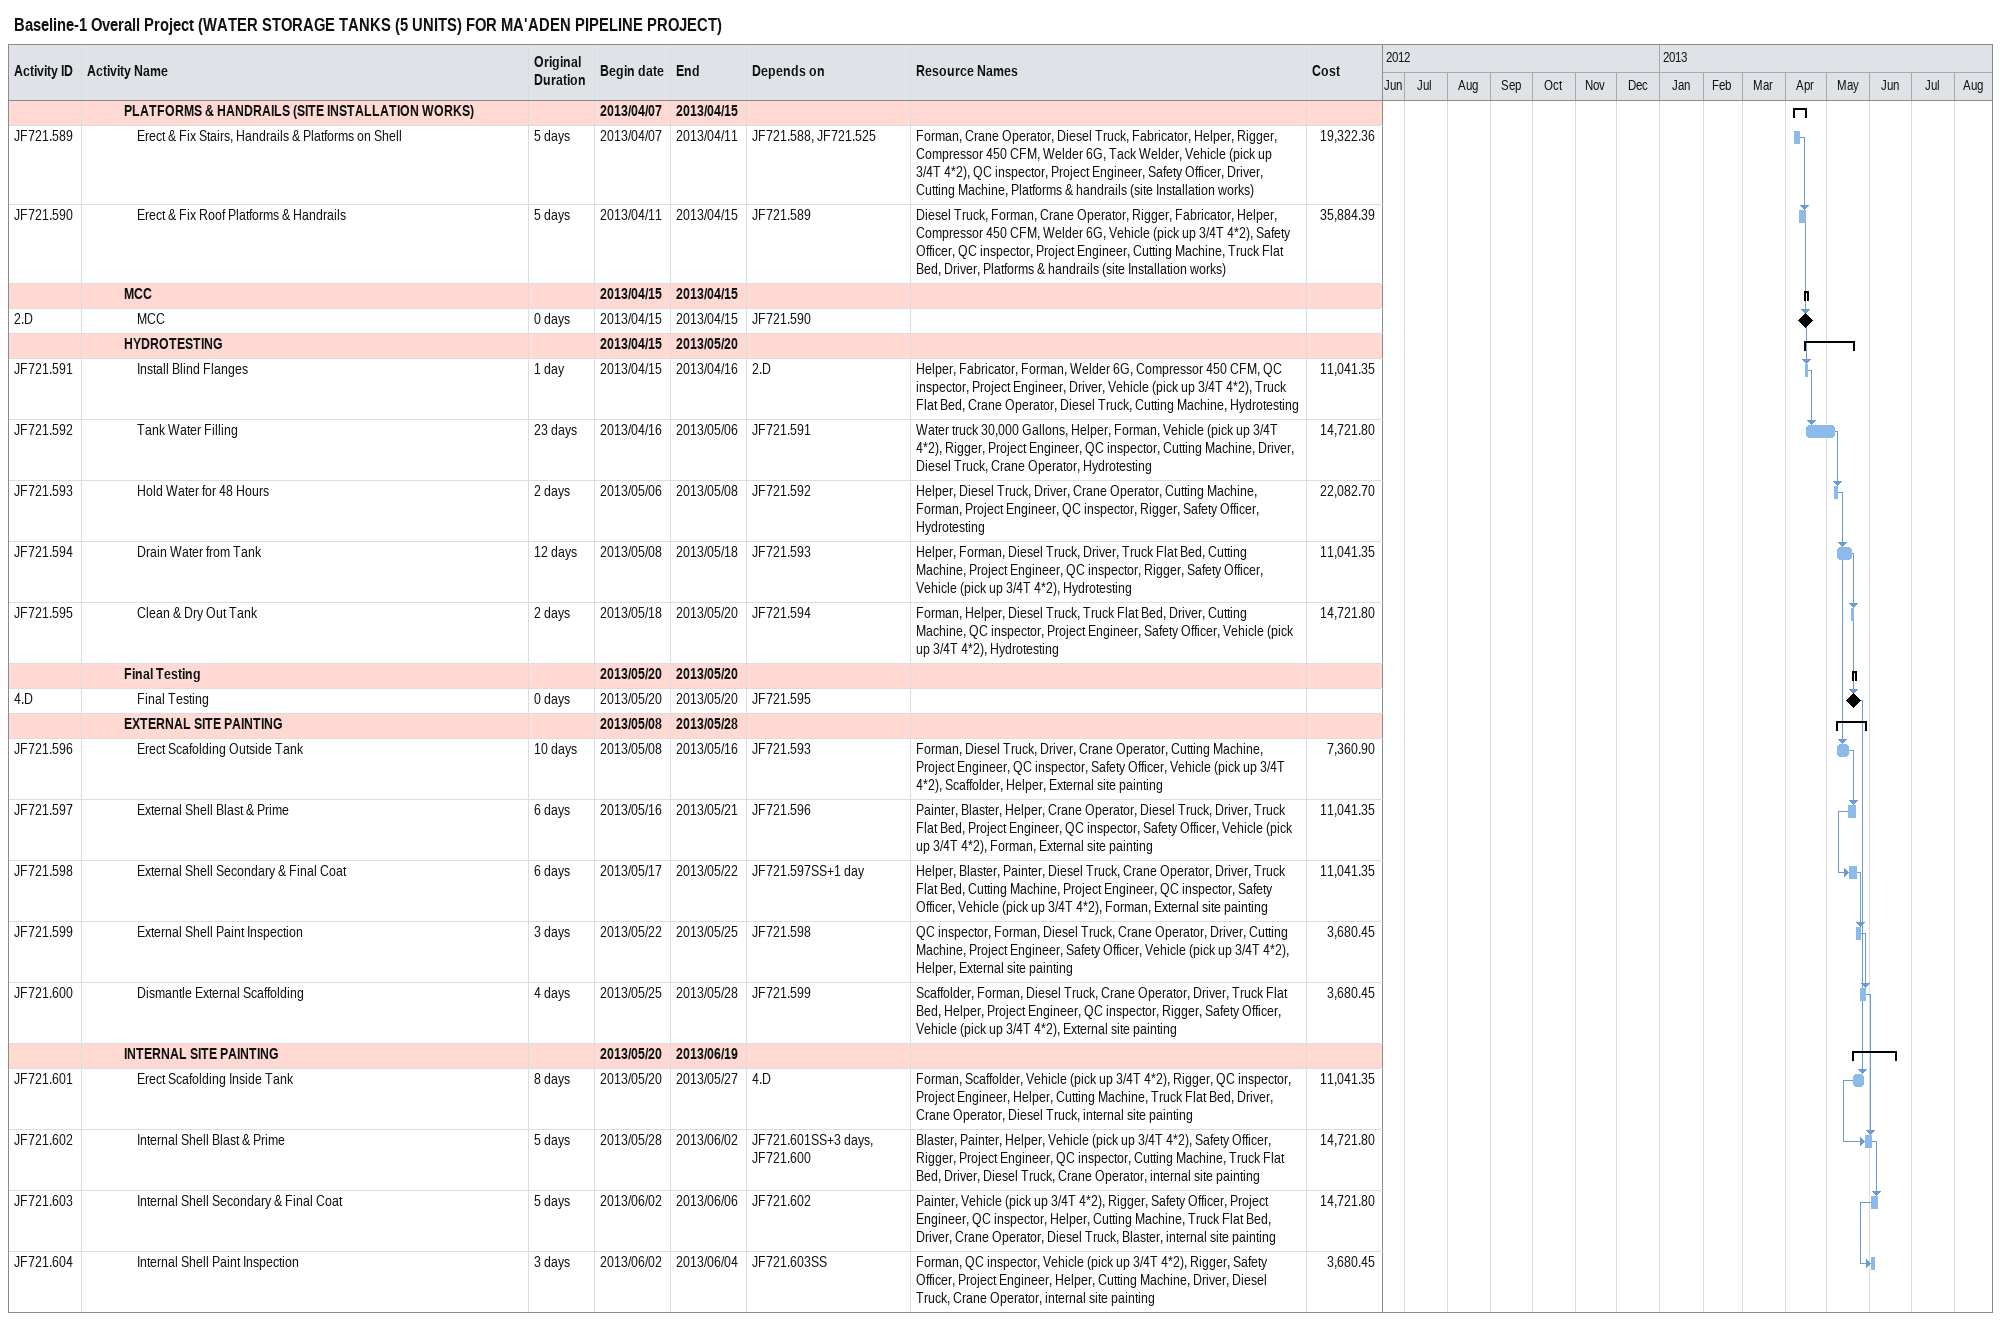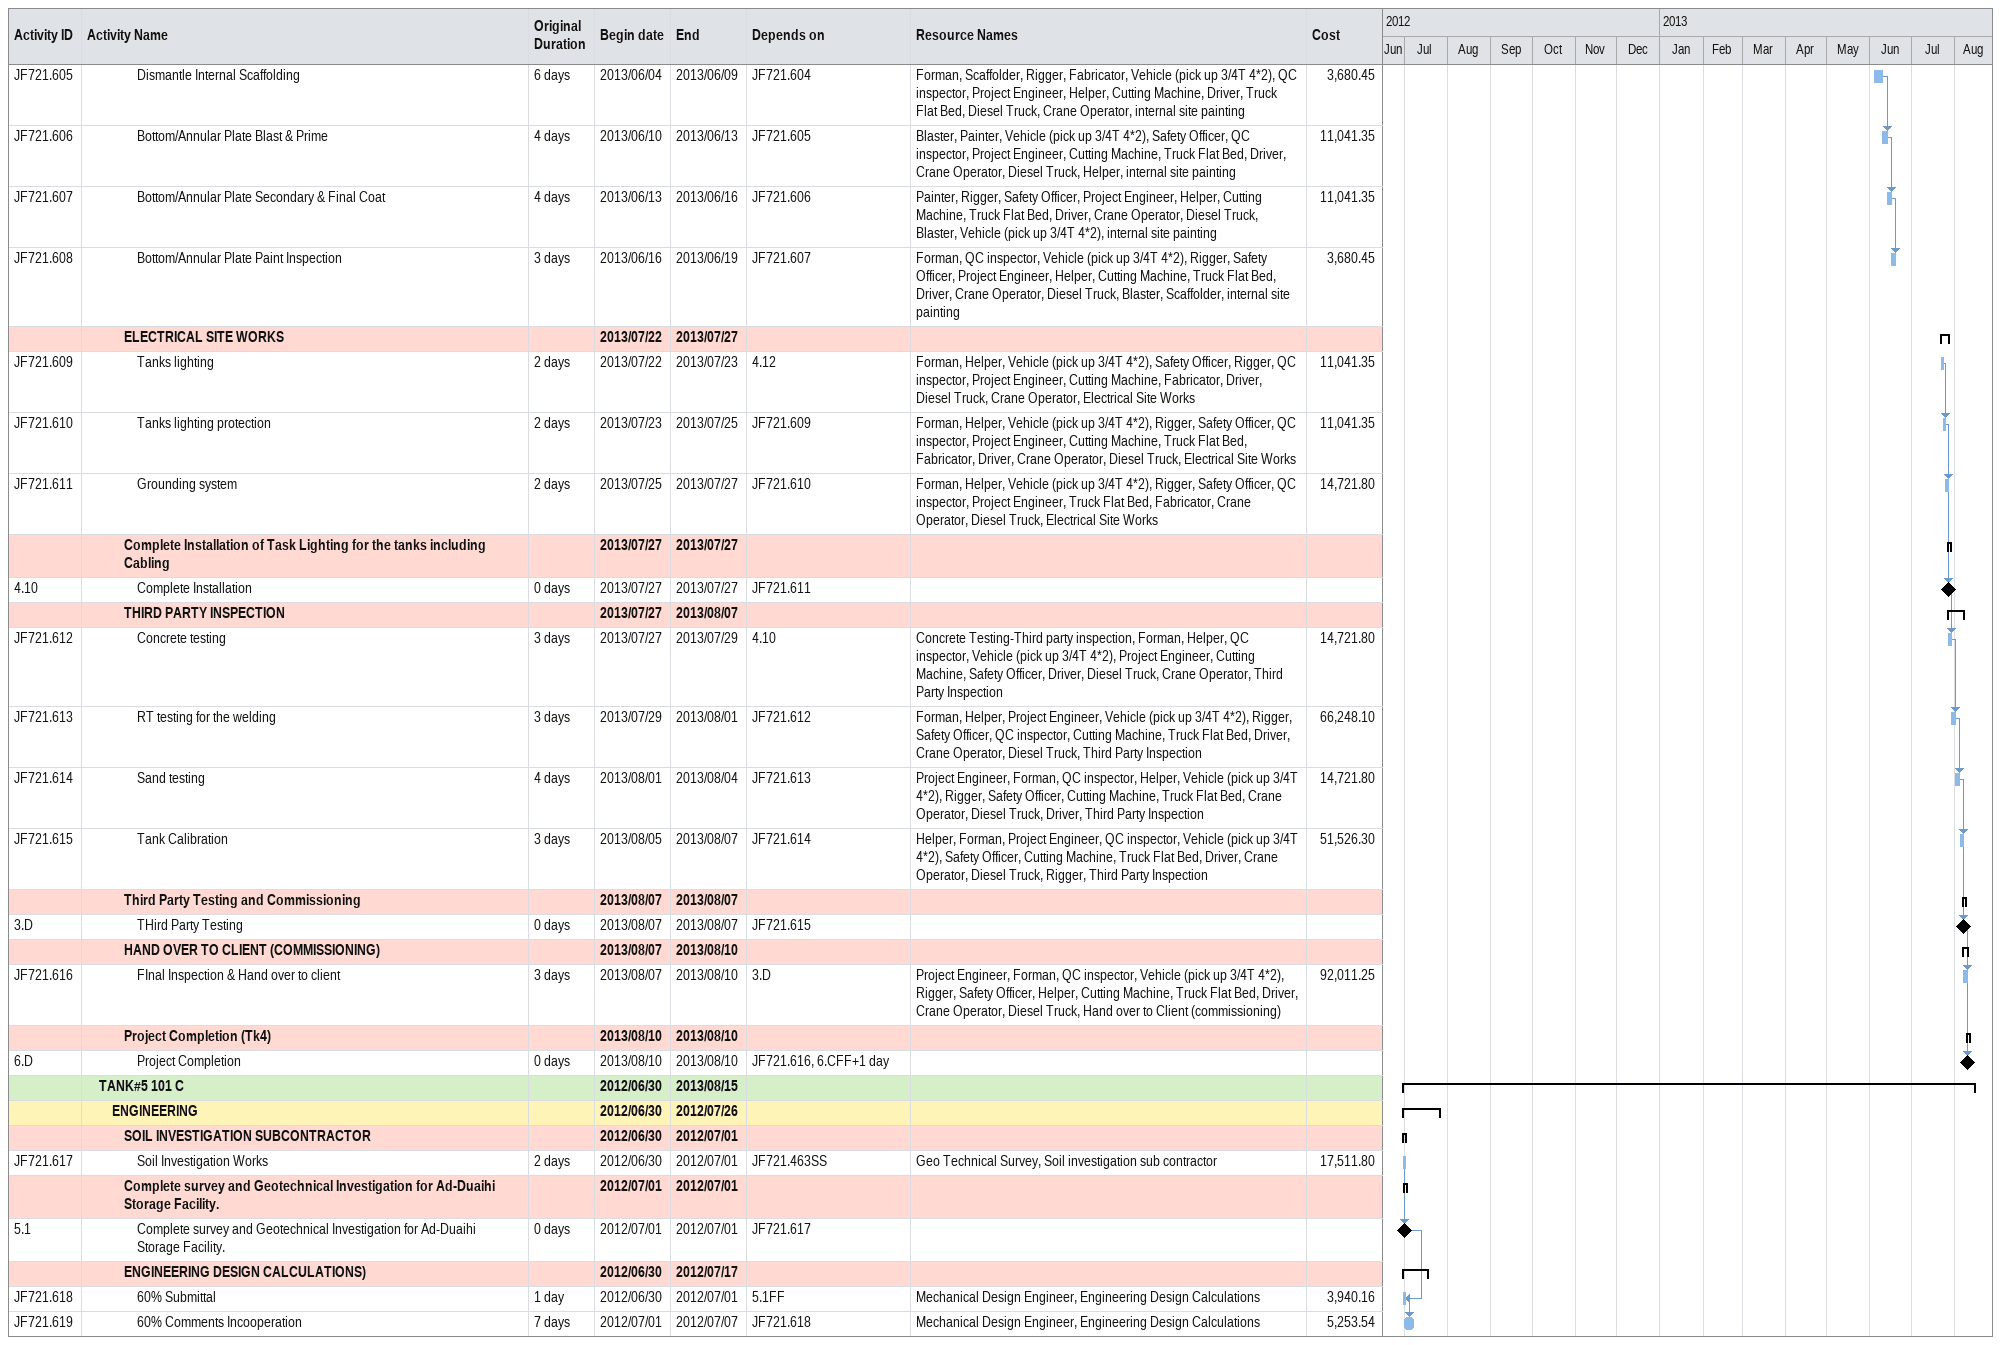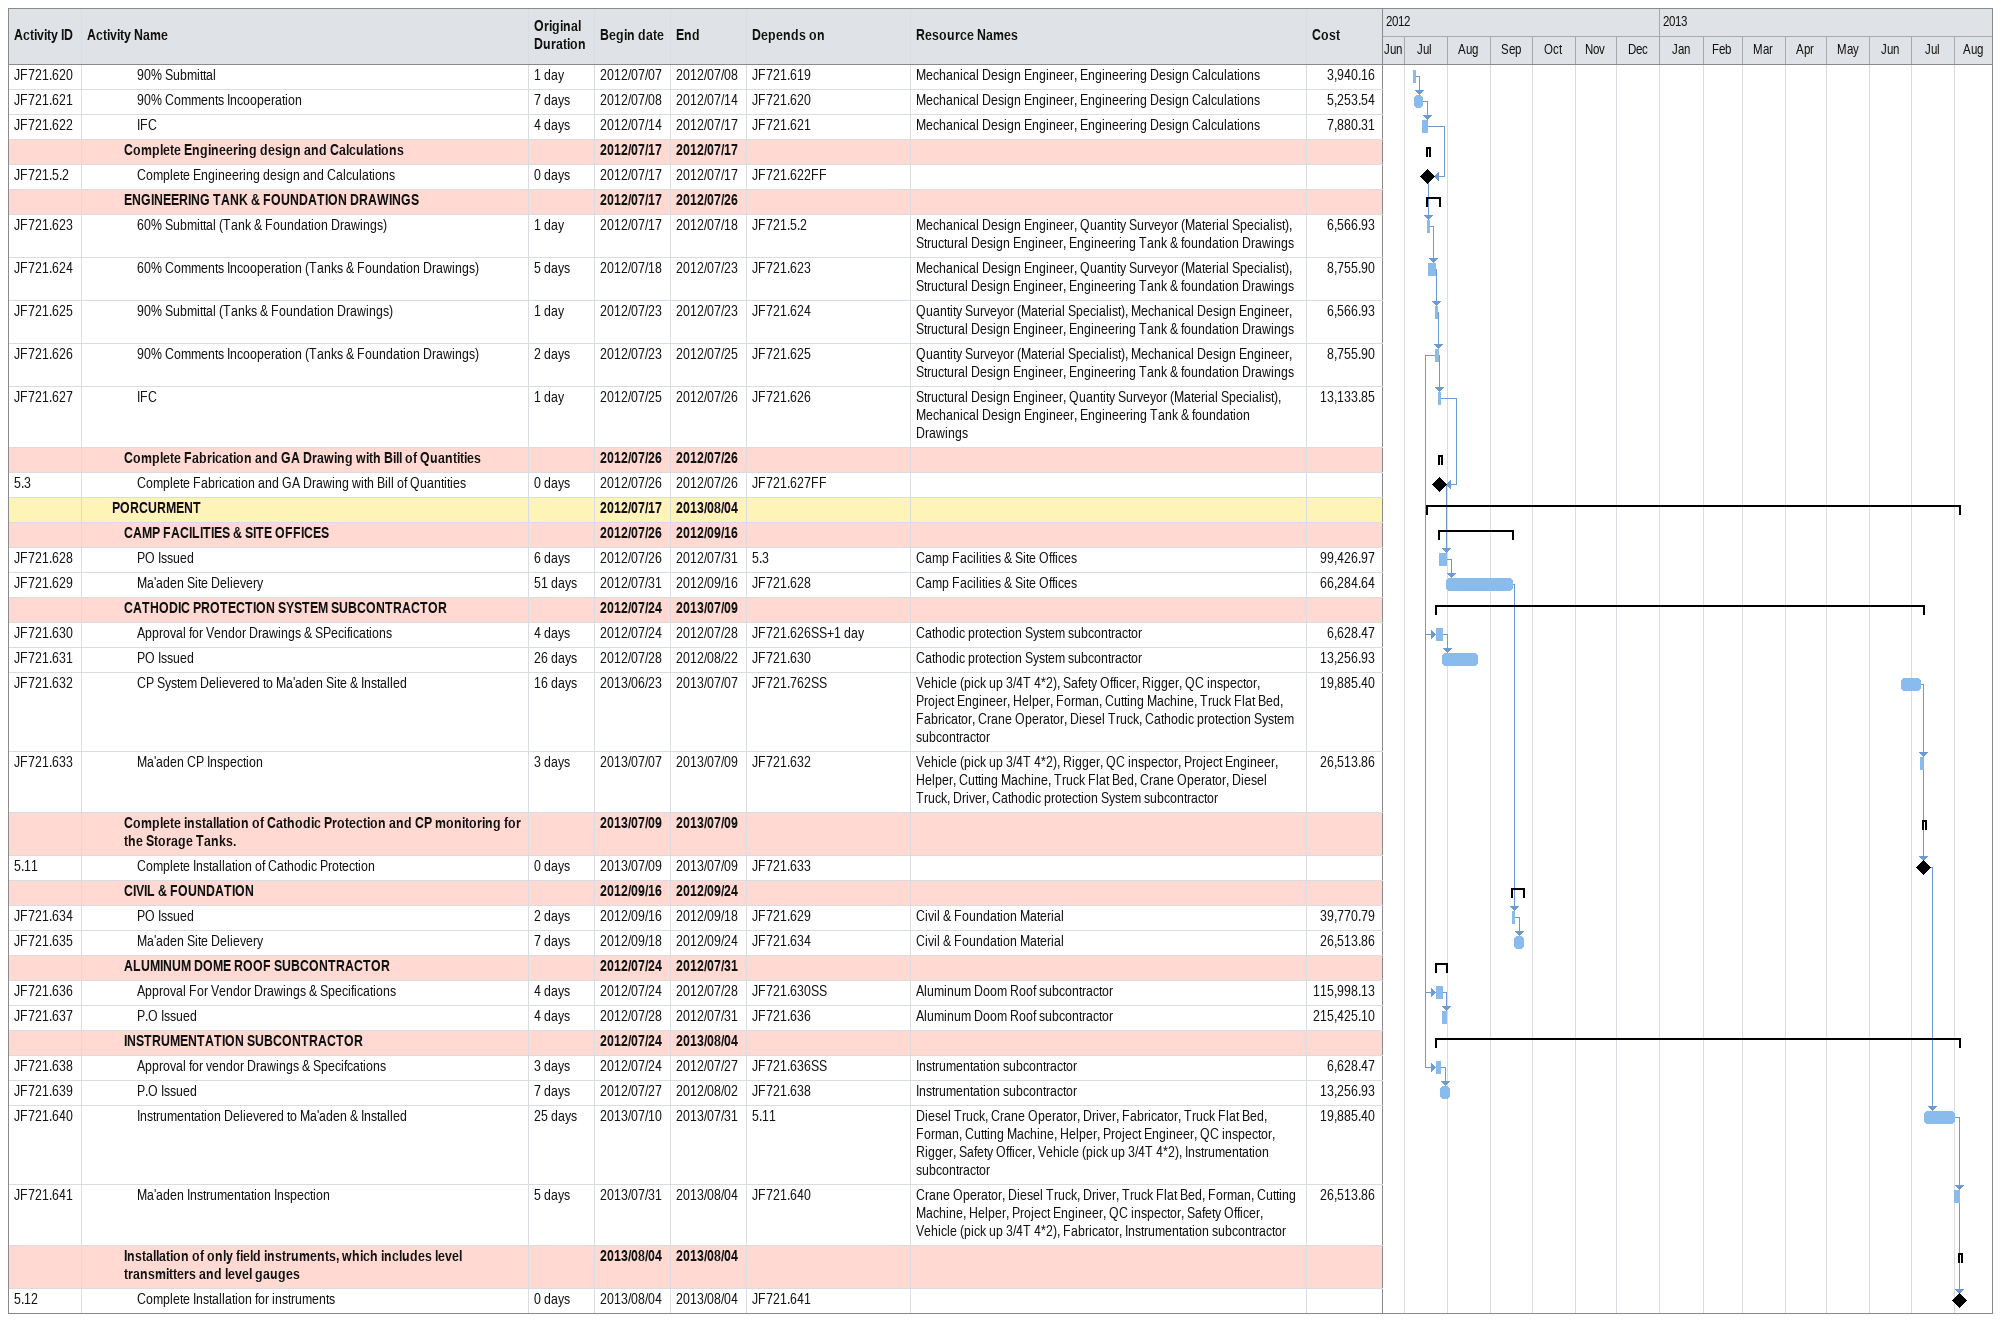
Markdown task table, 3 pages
Baseline-1 Overall Project (WATER STORAGE TANKS (5 UNITS) FOR MA'ADEN PIPELINE PROJECT)

| ID | Level | Task | Original duration | Start | Finish | Predecessors | Resources | Cost |
|---|---|---|---|---|---|---|---|---|
|  | 4 | **PLATFORMS & HANDRAILS (SITE INSTALLATION WORKS)** |  | 2013-04-07 | 2013-04-15 |  |  |  |
| JF721.589 | 5 | Erect & Fix Stairs, Handrails & Platforms on Shell | 5d | 2013-04-07 | 2013-04-11 | JF721.588, JF721.525 | Forman, Crane Operator, Diesel Truck, Fabricator, Helper, Rigger, Compressor 450 CFM, Welder 6G, Tack Welder, Vehicle (pick up 3/4T 4*2), QC inspector, Project Engineer, Safety Officer, Driver, Cutting Machine, Platforms & handrails (site Installation works) | 19322.36 |
| JF721.590 | 5 | Erect & Fix Roof Platforms & Handrails | 5d | 2013-04-11 | 2013-04-15 | JF721.589 | Diesel Truck, Forman, Crane Operator, Rigger, Fabricator, Helper, Compressor 450 CFM, Welder 6G, Vehicle (pick up 3/4T 4*2), Safety Officer, QC inspector, Project Engineer, Cutting Machine, Truck Flat Bed, Driver, Platforms & handrails (site Installation works) | 35884.39 |
|  | 4 | **MCC** |  | 2013-04-15 | 2013-04-15 |  |  |  |
| 2.D | 5 | MCC | 0d | 2013-04-15 | 2013-04-15 | JF721.590 |  |  |
|  | 4 | **HYDROTESTING** |  | 2013-04-15 | 2013-05-20 |  |  |  |
| JF721.591 | 5 | Install Blind Flanges | 1d | 2013-04-15 | 2013-04-16 | 2.D | Helper, Fabricator, Forman, Welder 6G, Compressor 450 CFM, QC inspector, Project Engineer, Driver, Vehicle (pick up 3/4T 4*2), Truck Flat Bed, Crane Operator, Diesel Truck, Cutting Machine, Hydrotesting | 11041.35 |
| JF721.592 | 5 | Tank Water Filling | 23d | 2013-04-16 | 2013-05-06 | JF721.591 | Water truck 30,000 Gallons, Helper, Forman, Vehicle (pick up 3/4T 4*2), Rigger, Project Engineer, QC inspector, Cutting Machine, Driver, Diesel Truck, Crane Operator, Hydrotesting | 14721.80 |
| JF721.593 | 5 | Hold Water for 48 Hours | 2d | 2013-05-06 | 2013-05-08 | JF721.592 | Helper, Diesel Truck, Driver, Crane Operator, Cutting Machine, Forman, Project Engineer, QC inspector, Rigger, Safety Officer, Hydrotesting | 22082.70 |
| JF721.594 | 5 | Drain Water from Tank | 12d | 2013-05-08 | 2013-05-18 | JF721.593 | Helper, Forman, Diesel Truck, Driver, Truck Flat Bed, Cutting Machine, Project Engineer, QC inspector, Rigger, Safety Officer, Vehicle (pick up 3/4T 4*2), Hydrotesting | 11041.35 |
| JF721.595 | 5 | Clean & Dry Out Tank | 2d | 2013-05-18 | 2013-05-20 | JF721.594 | Forman, Helper, Diesel Truck, Truck Flat Bed, Driver, Cutting Machine, QC inspector, Project Engineer, Safety Officer, Vehicle (pick up 3/4T 4*2), Hydrotesting | 14721.80 |
|  | 4 | **Final Testing** |  | 2013-05-20 | 2013-05-20 |  |  |  |
| 4.D | 5 | Final Testing | 0d | 2013-05-20 | 2013-05-20 | JF721.595 |  |  |
|  | 4 | **EXTERNAL SITE PAINTING** |  | 2013-05-08 | 2013-05-28 |  |  |  |
| JF721.596 | 5 | Erect Scafolding Outside Tank | 10d | 2013-05-08 | 2013-05-16 | JF721.593 | Forman, Diesel Truck, Driver, Crane Operator, Cutting Machine, Project Engineer, QC inspector, Safety Officer, Vehicle (pick up 3/4T 4*2), Scaffolder, Helper, External site painting | 7360.90 |
| JF721.597 | 5 | External Shell Blast & Prime | 6d | 2013-05-16 | 2013-05-21 | JF721.596 | Painter, Blaster, Helper, Crane Operator, Diesel Truck, Driver, Truck Flat Bed, Project Engineer, QC inspector, Safety Officer, Vehicle (pick up 3/4T 4*2), Forman, External site painting | 11041.35 |
| JF721.598 | 5 | External Shell Secondary & Final Coat | 6d | 2013-05-17 | 2013-05-22 | JF721.597SS+1d | Helper, Blaster, Painter, Diesel Truck, Crane Operator, Driver, Truck Flat Bed, Cutting Machine, Project Engineer, QC inspector, Safety Officer, Vehicle (pick up 3/4T 4*2), Forman, External site painting | 11041.35 |
| JF721.599 | 5 | External Shell Paint Inspection | 3d | 2013-05-22 | 2013-05-25 | JF721.598 | QC inspector, Forman, Diesel Truck, Crane Operator, Driver, Cutting Machine, Project Engineer, Safety Officer, Vehicle (pick up 3/4T 4*2), Helper, External site painting | 3680.45 |
| JF721.600 | 5 | Dismantle External Scaffolding | 4d | 2013-05-25 | 2013-05-28 | JF721.599 | Scaffolder, Forman, Diesel Truck, Crane Operator, Driver, Truck Flat Bed, Helper, Project Engineer, QC inspector, Rigger, Safety Officer, Vehicle (pick up 3/4T 4*2), External site painting | 3680.45 |
|  | 4 | **INTERNAL SITE PAINTING** |  | 2013-05-20 | 2013-06-19 |  |  |  |
| JF721.601 | 5 | Erect Scafolding Inside Tank | 8d | 2013-05-20 | 2013-05-27 | 4.D | Forman, Scaffolder, Vehicle (pick up 3/4T 4*2), Rigger, QC inspector, Project Engineer, Helper, Cutting Machine, Truck Flat Bed, Driver, Crane Operator, Diesel Truck, internal site painting | 11041.35 |
| JF721.602 | 5 | Internal Shell Blast & Prime | 5d | 2013-05-28 | 2013-06-02 | JF721.601SS+3d, JF721.600 | Blaster, Painter, Helper, Vehicle (pick up 3/4T 4*2), Safety Officer, Rigger, Project Engineer, QC inspector, Cutting Machine, Truck Flat Bed, Driver, Diesel Truck, Crane Operator, internal site painting | 14721.80 |
| JF721.603 | 5 | Internal Shell Secondary & Final Coat | 5d | 2013-06-02 | 2013-06-06 | JF721.602 | Painter, Vehicle (pick up 3/4T 4*2), Rigger, Safety Officer, Project Engineer, QC inspector, Helper, Cutting Machine, Truck Flat Bed, Driver, Crane Operator, Diesel Truck, Blaster, internal site painting | 14721.80 |
| JF721.604 | 5 | Internal Shell Paint Inspection | 3d | 2013-06-02 | 2013-06-04 | JF721.603SS | Forman, QC inspector, Vehicle (pick up 3/4T 4*2), Rigger, Safety Officer, Project Engineer, Helper, Cutting Machine, Driver, Diesel Truck, Crane Operator, internal site painting | 3680.45 |
| JF721.605 | 5 | Dismantle Internal Scaffolding | 6d | 2013-06-04 | 2013-06-09 | JF721.604 | Forman, Scaffolder, Rigger, Fabricator, Vehicle (pick up 3/4T 4*2), QC inspector, Project Engineer, Helper, Cutting Machine, Driver, Truck Flat Bed, Diesel Truck, Crane Operator, internal site painting | 3680.45 |
| JF721.606 | 5 | Bottom/Annular Plate Blast & Prime | 4d | 2013-06-10 | 2013-06-13 | JF721.605 | Blaster, Painter, Vehicle (pick up 3/4T 4*2), Safety Officer, QC inspector, Project Engineer, Cutting Machine, Truck Flat Bed, Driver, Crane Operator, Diesel Truck, Helper, internal site painting | 11041.35 |
| JF721.607 | 5 | Bottom/Annular Plate Secondary & Final Coat | 4d | 2013-06-13 | 2013-06-16 | JF721.606 | Painter, Rigger, Safety Officer, Project Engineer, Helper, Cutting Machine, Truck Flat Bed, Driver, Crane Operator, Diesel Truck, Blaster, Vehicle (pick up 3/4T 4*2), internal site painting | 11041.35 |
| JF721.608 | 5 | Bottom/Annular Plate Paint Inspection | 3d | 2013-06-16 | 2013-06-19 | JF721.607 | Forman, QC inspector, Vehicle (pick up 3/4T 4*2), Rigger, Safety Officer, Project Engineer, Helper, Cutting Machine, Truck Flat Bed, Driver, Crane Operator, Diesel Truck, Blaster, Scaffolder, internal site painting | 3680.45 |
|  | 4 | **ELECTRICAL SITE WORKS** |  | 2013-07-22 | 2013-07-27 |  |  |  |
| JF721.609 | 5 | Tanks lighting | 2d | 2013-07-22 | 2013-07-23 | 4.12 | Forman, Helper, Vehicle (pick up 3/4T 4*2), Safety Officer, Rigger, QC inspector, Project Engineer, Cutting Machine, Fabricator, Driver, Diesel Truck, Crane Operator, Electrical Site Works | 11041.35 |
| JF721.610 | 5 | Tanks lighting protection | 2d | 2013-07-23 | 2013-07-25 | JF721.609 | Forman, Helper, Vehicle (pick up 3/4T 4*2), Rigger, Safety Officer, QC inspector, Project Engineer, Cutting Machine, Truck Flat Bed, Fabricator, Driver, Crane Operator, Diesel Truck, Electrical Site Works | 11041.35 |
| JF721.611 | 5 | Grounding system | 2d | 2013-07-25 | 2013-07-27 | JF721.610 | Forman, Helper, Vehicle (pick up 3/4T 4*2), Rigger, Safety Officer, QC inspector, Project Engineer, Truck Flat Bed, Fabricator, Crane Operator, Diesel Truck, Electrical Site Works | 14721.80 |
|  | 4 | **Complete Installation of Task Lighting for the tanks including Cabling** |  | 2013-07-27 | 2013-07-27 |  |  |  |
| 4.10 | 5 | Complete Installation | 0d | 2013-07-27 | 2013-07-27 | JF721.611 |  |  |
|  | 4 | **THIRD PARTY INSPECTION** |  | 2013-07-27 | 2013-08-07 |  |  |  |
| JF721.612 | 5 | Concrete testing | 3d | 2013-07-27 | 2013-07-29 | 4.10 | Concrete Testing-Third party inspection, Forman, Helper, QC inspector, Vehicle (pick up 3/4T 4*2), Project Engineer, Cutting Machine, Safety Officer, Driver, Diesel Truck, Crane Operator, Third Party Inspection | 14721.80 |
| JF721.613 | 5 | RT testing for the welding | 3d | 2013-07-29 | 2013-08-01 | JF721.612 | Forman, Helper, Project Engineer, Vehicle (pick up 3/4T 4*2), Rigger, Safety Officer, QC inspector, Cutting Machine, Truck Flat Bed, Driver, Crane Operator, Diesel Truck, Third Party Inspection | 66248.10 |
| JF721.614 | 5 | Sand testing | 4d | 2013-08-01 | 2013-08-04 | JF721.613 | Project Engineer, Forman, QC inspector, Helper, Vehicle (pick up 3/4T 4*2), Rigger, Safety Officer, Cutting Machine, Truck Flat Bed, Crane Operator, Diesel Truck, Driver, Third Party Inspection | 14721.80 |
| JF721.615 | 5 | Tank Calibration | 3d | 2013-08-05 | 2013-08-07 | JF721.614 | Helper, Forman, Project Engineer, QC inspector, Vehicle (pick up 3/4T 4*2), Safety Officer, Cutting Machine, Truck Flat Bed, Driver, Crane Operator, Diesel Truck, Rigger, Third Party Inspection | 51526.30 |
|  | 4 | **Third Party Testing and Commissioning** |  | 2013-08-07 | 2013-08-07 |  |  |  |
| 3.D | 5 | THird Party Testing | 0d | 2013-08-07 | 2013-08-07 | JF721.615 |  |  |
|  | 4 | **HAND OVER TO CLIENT (COMMISSIONING)** |  | 2013-08-07 | 2013-08-10 |  |  |  |
| JF721.616 | 5 | FInal Inspection & Hand over to client | 3d | 2013-08-07 | 2013-08-10 | 3.D | Project Engineer, Forman, QC inspector, Vehicle (pick up 3/4T 4*2), Rigger, Safety Officer, Helper, Cutting Machine, Truck Flat Bed, Driver, Crane Operator, Diesel Truck, Hand over to Client (commissioning) | 92011.25 |
|  | 4 | **Project Completion (Tk4)** |  | 2013-08-10 | 2013-08-10 |  |  |  |
| 6.D | 5 | Project Completion | 0d | 2013-08-10 | 2013-08-10 | JF721.616, 6.CFF+1d |  |  |
|  | 2 | **TANK#5 101 C** |  | 2012-06-30 | 2013-08-15 |  |  |  |
|  | 3 | **ENGINEERING** |  | 2012-06-30 | 2012-07-26 |  |  |  |
|  | 4 | **SOIL INVESTIGATION SUBCONTRACTOR** |  | 2012-06-30 | 2012-07-01 |  |  |  |
| JF721.617 | 5 | Soil Investigation Works | 2d | 2012-06-30 | 2012-07-01 | JF721.463SS | Geo Technical Survey, Soil investigation sub contractor | 17511.80 |
|  | 4 | **Complete survey and Geotechnical Investigation for Ad-Duaihi Storage Facility.** |  | 2012-07-01 | 2012-07-01 |  |  |  |
| 5.1 | 5 | Complete survey and Geotechnical Investigation for Ad-Duaihi Storage Facility. | 0d | 2012-07-01 | 2012-07-01 | JF721.617 |  |  |
|  | 4 | **ENGINEERING DESIGN CALCULATIONS)** |  | 2012-06-30 | 2012-07-17 |  |  |  |
| JF721.618 | 5 | 60% Submittal | 1d | 2012-06-30 | 2012-07-01 | 5.1FF | Mechanical Design Engineer, Engineering Design Calculations | 3940.16 |
| JF721.619 | 5 | 60% Comments Incooperation | 7d | 2012-07-01 | 2012-07-07 | JF721.618 | Mechanical Design Engineer, Engineering Design Calculations | 5253.54 |
| JF721.620 | 5 | 90% Submittal | 1d | 2012-07-07 | 2012-07-08 | JF721.619 | Mechanical Design Engineer, Engineering Design Calculations | 3940.16 |
| JF721.621 | 5 | 90% Comments Incooperation | 7d | 2012-07-08 | 2012-07-14 | JF721.620 | Mechanical Design Engineer, Engineering Design Calculations | 5253.54 |
| JF721.622 | 5 | IFC | 4d | 2012-07-14 | 2012-07-17 | JF721.621 | Mechanical Design Engineer, Engineering Design Calculations | 7880.31 |
|  | 4 | **Complete Engineering design and Calculations** |  | 2012-07-17 | 2012-07-17 |  |  |  |
| JF721.5.2 | 5 | Complete Engineering design and Calculations | 0d | 2012-07-17 | 2012-07-17 | JF721.622FF |  |  |
|  | 4 | **ENGINEERING TANK & FOUNDATION DRAWINGS** |  | 2012-07-17 | 2012-07-26 |  |  |  |
| JF721.623 | 5 | 60% Submittal (Tank & Foundation Drawings) | 1d | 2012-07-17 | 2012-07-18 | JF721.5.2 | Mechanical Design Engineer, Quantity Surveyor (Material Specialist), Structural Design Engineer, Engineering Tank & foundation Drawings | 6566.93 |
| JF721.624 | 5 | 60% Comments Incooperation (Tanks & Foundation Drawings) | 5d | 2012-07-18 | 2012-07-23 | JF721.623 | Mechanical Design Engineer, Quantity Surveyor (Material Specialist), Structural Design Engineer, Engineering Tank & foundation Drawings | 8755.90 |
| JF721.625 | 5 | 90% Submittal (Tanks & Foundation Drawings) | 1d | 2012-07-23 | 2012-07-23 | JF721.624 | Quantity Surveyor (Material Specialist), Mechanical Design Engineer, Structural Design Engineer, Engineering Tank & foundation Drawings | 6566.93 |
| JF721.626 | 5 | 90% Comments Incooperation (Tanks & Foundation Drawings) | 2d | 2012-07-23 | 2012-07-25 | JF721.625 | Quantity Surveyor (Material Specialist), Mechanical Design Engineer, Structural Design Engineer, Engineering Tank & foundation Drawings | 8755.90 |
| JF721.627 | 5 | IFC | 1d | 2012-07-25 | 2012-07-26 | JF721.626 | Structural Design Engineer, Quantity Surveyor (Material Specialist), Mechanical Design Engineer, Engineering Tank & foundation Drawings | 13133.85 |
|  | 4 | **Complete Fabrication and GA Drawing with Bill of Quantities** |  | 2012-07-26 | 2012-07-26 |  |  |  |
| 5.3 | 5 | Complete Fabrication and GA Drawing with Bill of Quantities | 0d | 2012-07-26 | 2012-07-26 | JF721.627FF |  |  |
|  | 3 | **PORCURMENT** |  | 2012-07-17 | 2013-08-04 |  |  |  |
|  | 4 | **CAMP FACILITIES & SITE OFFICES** |  | 2012-07-26 | 2012-09-16 |  |  |  |
| JF721.628 | 5 | PO Issued | 6d | 2012-07-26 | 2012-07-31 | 5.3 | Camp Facilities & Site Offices | 99426.97 |
| JF721.629 | 5 | Ma'aden Site Delievery | 51d | 2012-07-31 | 2012-09-16 | JF721.628 | Camp Facilities & Site Offices | 66284.64 |
|  | 4 | **CATHODIC PROTECTION SYSTEM SUBCONTRACTOR** |  | 2012-07-24 | 2013-07-09 |  |  |  |
| JF721.630 | 5 | Approval for Vendor Drawings & SPecifications | 4d | 2012-07-24 | 2012-07-28 | JF721.626SS+1d | Cathodic protection System subcontractor | 6628.47 |
| JF721.631 | 5 | PO Issued | 26d | 2012-07-28 | 2012-08-22 | JF721.630 | Cathodic protection System subcontractor | 13256.93 |
| JF721.632 | 5 | CP System Delievered to Ma'aden Site & Installed | 16d | 2013-06-23 | 2013-07-07 | JF721.762SS | Vehicle (pick up 3/4T 4*2), Safety Officer, Rigger, QC inspector, Project Engineer, Helper, Forman, Cutting Machine, Truck Flat Bed, Fabricator, Crane Operator, Diesel Truck, Cathodic protection System subcontractor | 19885.40 |
| JF721.633 | 5 | Ma'aden CP Inspection | 3d | 2013-07-07 | 2013-07-09 | JF721.632 | Vehicle (pick up 3/4T 4*2), Rigger, QC inspector, Project Engineer, Helper, Cutting Machine, Truck Flat Bed, Crane Operator, Diesel Truck, Driver, Cathodic protection System subcontractor | 26513.86 |
|  | 4 | **Complete installation of Cathodic Protection and CP monitoring for the Storage Tanks.** |  | 2013-07-09 | 2013-07-09 |  |  |  |
| 5.11 | 5 | Complete Installation of Cathodic Protection | 0d | 2013-07-09 | 2013-07-09 | JF721.633 |  |  |
|  | 4 | **CIVIL & FOUNDATION** |  | 2012-09-16 | 2012-09-24 |  |  |  |
| JF721.634 | 5 | PO Issued | 2d | 2012-09-16 | 2012-09-18 | JF721.629 | Civil & Foundation Material | 39770.79 |
| JF721.635 | 5 | Ma'aden Site Delievery | 7d | 2012-09-18 | 2012-09-24 | JF721.634 | Civil & Foundation Material | 26513.86 |
|  | 4 | **ALUMINUM DOME ROOF SUBCONTRACTOR** |  | 2012-07-24 | 2012-07-31 |  |  |  |
| JF721.636 | 5 | Approval For Vendor Drawings & Specifications | 4d | 2012-07-24 | 2012-07-28 | JF721.630SS | Aluminum Doom Roof subcontractor | 115998.13 |
| JF721.637 | 5 | P.O Issued | 4d | 2012-07-28 | 2012-07-31 | JF721.636 | Aluminum Doom Roof subcontractor | 215425.10 |
|  | 4 | **INSTRUMENTATION SUBCONTRACTOR** |  | 2012-07-24 | 2013-08-04 |  |  |  |
| JF721.638 | 5 | Approval for vendor Drawings & Specifcations | 3d | 2012-07-24 | 2012-07-27 | JF721.636SS | Instrumentation subcontractor | 6628.47 |
| JF721.639 | 5 | P.O Issued | 7d | 2012-07-27 | 2012-08-02 | JF721.638 | Instrumentation subcontractor | 13256.93 |
| JF721.640 | 5 | Instrumentation Delievered to Ma'aden & Installed | 25d | 2013-07-10 | 2013-07-31 | 5.11 | Diesel Truck, Crane Operator, Driver, Fabricator, Truck Flat Bed, Forman, Cutting Machine, Helper, Project Engineer, QC inspector, Rigger, Safety Officer, Vehicle (pick up 3/4T 4*2), Instrumentation subcontractor | 19885.40 |
| JF721.641 | 5 | Ma'aden Instrumentation Inspection | 5d | 2013-07-31 | 2013-08-04 | JF721.640 | Crane Operator, Diesel Truck, Driver, Truck Flat Bed, Forman, Cutting Machine, Helper, Project Engineer, QC inspector, Safety Officer, Vehicle (pick up 3/4T 4*2), Fabricator, Instrumentation subcontractor | 26513.86 |
|  | 4 | **Installation of only field instruments, which includes level transmitters and level gauges** |  | 2013-08-04 | 2013-08-04 |  |  |  |
| 5.12 | 5 | Complete Installation for instruments | 0d | 2013-08-04 | 2013-08-04 | JF721.641 |  |  |
